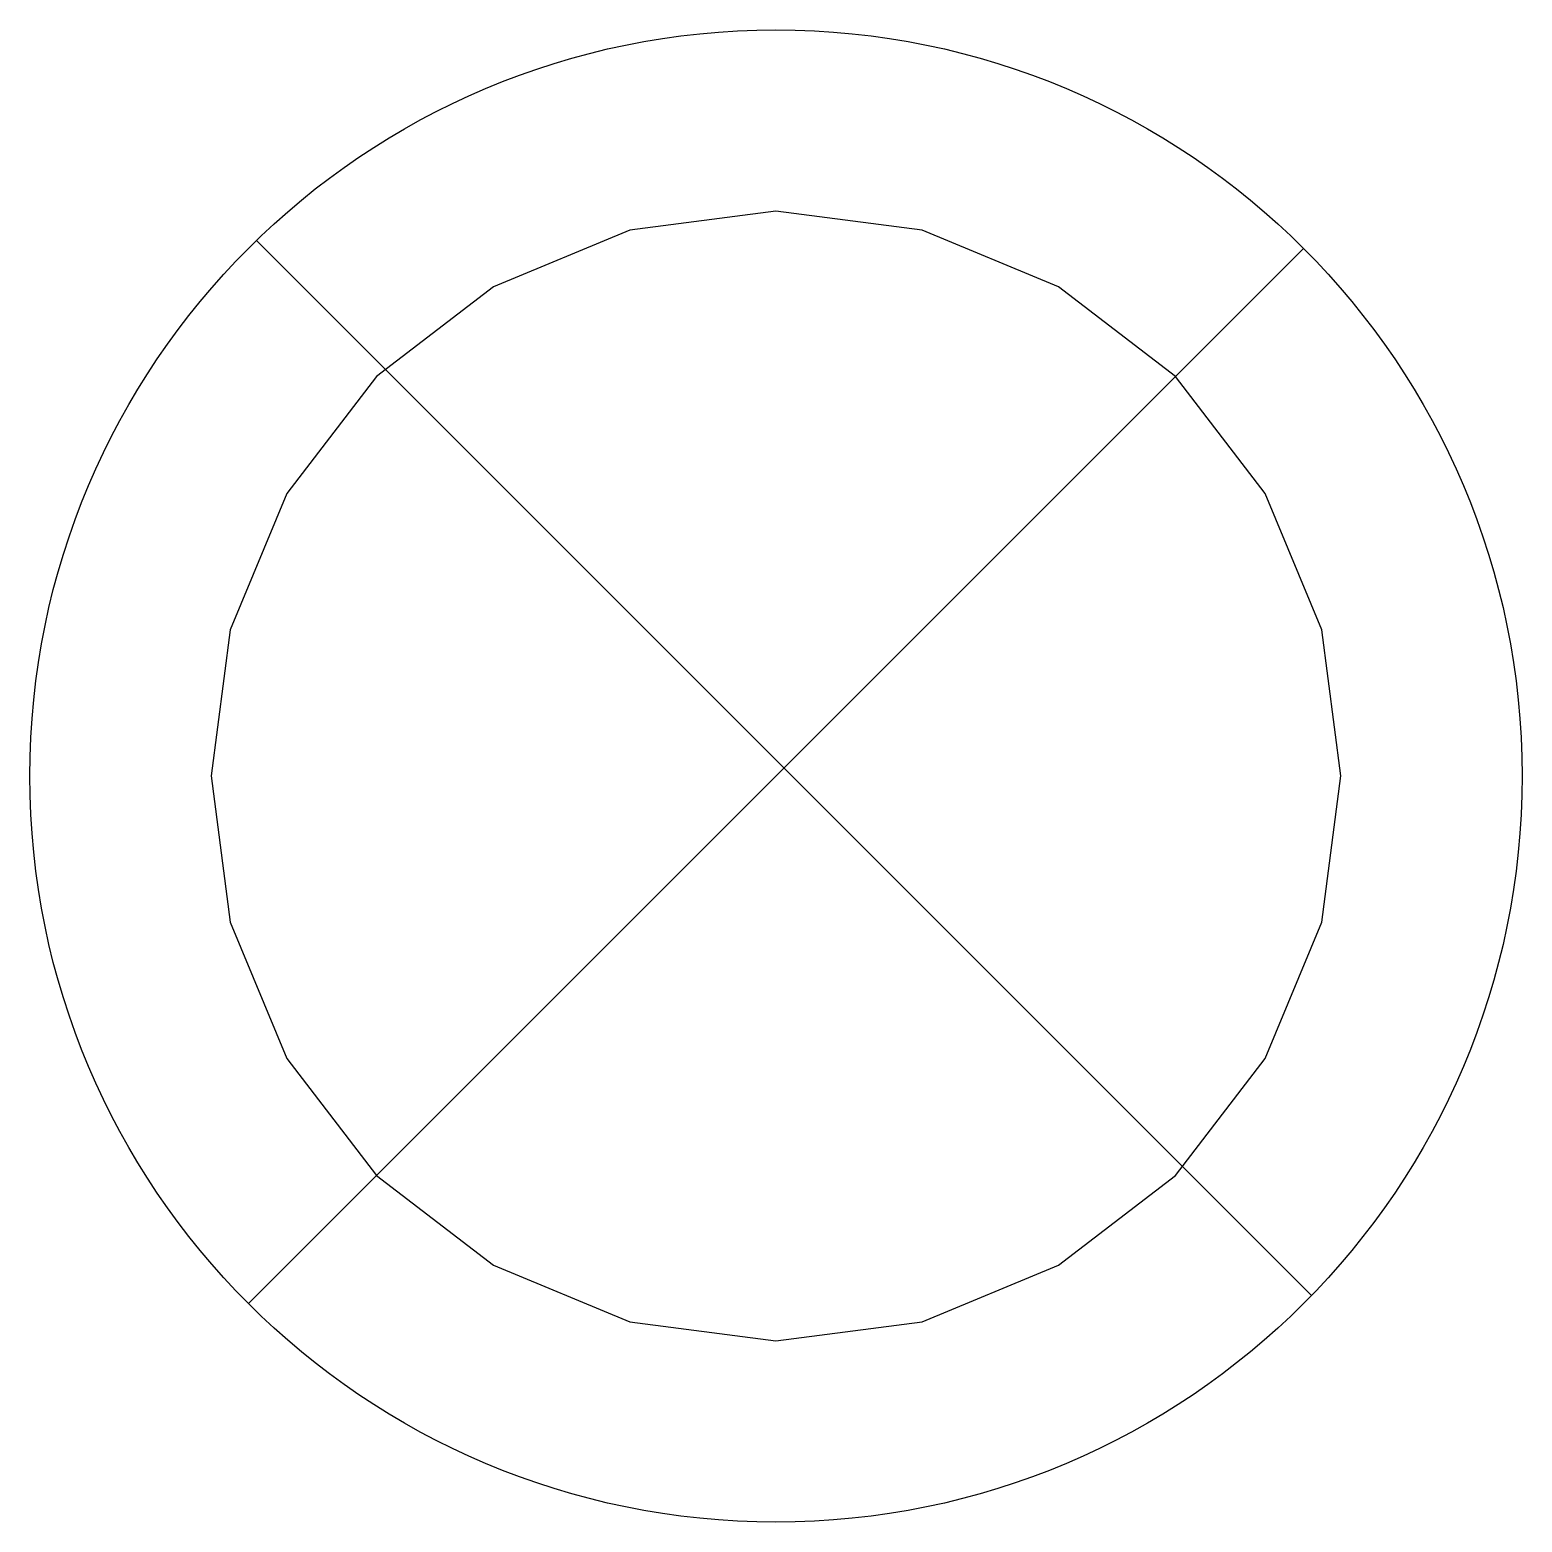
# Model space of a CAD drawing. Header units: centimetres. Extents: x 1414.2 to 1456.2, y 860.9 to 902.9.
import ezdxf

# ---------------------------------------------------------------- set-up
doc = ezdxf.new("R2010")
doc.units = ezdxf.units.CM
doc.header["$MEASUREMENT"] = 0
doc.layers.get('0').update_dxf_attribs({"color": 250})

msp = doc.modelspace()

# ---------------------------------------------------------------- linework, layer by layer
for p, q in [((1435.205, 897.823, 110), (1431.087, 897.281, 110)), ((1439.324, 897.281, 110), (1435.205, 897.823, 110)), ((1450.287, 867.273, 110), (1420.569, 896.992, 110)), ((1431.087, 897.281, 110), (1427.249, 895.691, 110)), ((1443.162, 895.691, 110), (1439.324, 897.281, 110)), ((1450.066, 896.771, 110), (1446.458, 893.162, 110)), ((1427.249, 895.691, 110), (1423.953, 893.162, 110)), ((1446.458, 893.162, 110), (1443.162, 895.691, 110)), ((1423.953, 893.162, 110), (1421.424, 889.866, 110)), ((1446.458, 893.162, 110), (1423.953, 870.657, 110)), ((1448.987, 889.866, 110), (1446.458, 893.162, 110)), ((1421.424, 889.866, 110), (1419.834, 886.028, 110)), ((1450.577, 886.028, 110), (1448.987, 889.866, 110)), ((1419.834, 886.028, 110), (1419.292, 881.91, 110)), ((1451.119, 881.91, 110), (1450.577, 886.028, 110)), ((1419.292, 881.91, 110), (1419.834, 877.791, 110)), ((1450.577, 877.791, 110), (1451.119, 881.91, 110)), ((1419.834, 877.791, 110), (1421.424, 873.953, 110)), ((1448.987, 873.953, 110), (1450.577, 877.791, 110)), ((1421.424, 873.953, 110), (1423.953, 870.657, 110)), ((1446.458, 870.657, 110), (1448.987, 873.953, 110)), ((1423.953, 870.657, 110), (1420.345, 867.049, 110)), ((1423.953, 870.657, 110), (1427.249, 868.128, 110)), ((1443.162, 868.128, 110), (1446.458, 870.657, 110)), ((1427.249, 868.128, 110), (1431.087, 866.539, 110)), ((1439.324, 866.539, 110), (1443.162, 868.128, 110)), ((1431.087, 866.539, 110), (1435.205, 865.996, 110)), ((1435.205, 865.996, 110), (1439.324, 866.539, 110))]:
    msp.add_line(p, q)
msp.add_circle((1435.205, 881.91, 110), 21.016)

doc.saveas('drawing.dxf')
